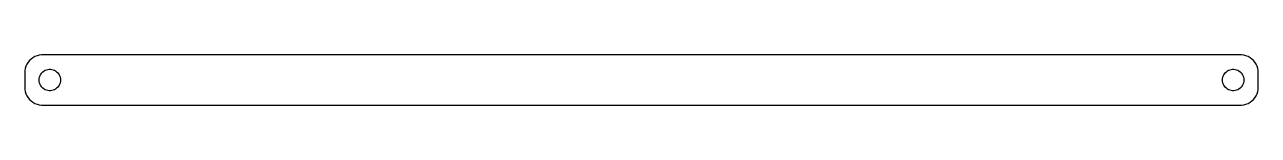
# Model space of a CAD drawing. Header units: metres. Extents: x -172 to 172, y 17 to 31.
import ezdxf

# ---------------------------------------------------------------- set-up
doc = ezdxf.new("R2010")
doc.units = ezdxf.units.M

msp = doc.modelspace()

# ---------------------------------------------------------------- linework, layer by layer
for p, q in [((-167.314, 30.9901), (-167.937, 30.9114)), ((167.314, 30.9901), (-167.314, 30.9901)), ((167.937, 30.9114), (167.314, 30.9901)), ((-171.649, 27.8406), (-171.843, 27.2434)), ((-171.382, 28.4088), (-171.649, 27.8406)), ((-171.045, 28.9389), (-171.382, 28.4088)), ((-170.645, 29.4227), (-171.045, 28.9389)), ((-170.187, 29.8526), (-170.645, 29.4227)), ((-169.679, 30.2216), (-170.187, 29.8526)), ((-169.129, 30.5241), (-169.679, 30.2216)), ((-168.545, 30.7553), (-169.129, 30.5241)), ((-167.937, 30.9114), (-168.545, 30.7553)), ((168.545, 30.7553), (167.937, 30.9114)), ((169.129, 30.5241), (168.545, 30.7553)), ((169.679, 30.2216), (169.129, 30.5241)), ((170.187, 29.8526), (169.679, 30.2216)), ((170.645, 29.4227), (170.187, 29.8526)), ((171.045, 28.9389), (170.645, 29.4227)), ((171.382, 28.4088), (171.045, 28.9389)), ((171.649, 27.8406), (171.382, 28.4088)), ((171.843, 27.2434), (171.649, 27.8406)), ((-171.961, 26.6267), (-172, 26)), ((-172, 26), (-172, 22)), ((-171.843, 27.2434), (-171.961, 26.6267)), ((-168, 24), (-167.976, 24.376)), ((-167.976, 24.376), (-167.906, 24.7461)), ((-167.906, 24.7461), (-167.789, 25.1044)), ((-167.789, 25.1044), (-167.629, 25.4453)), ((-167.629, 25.4453), (-167.427, 25.7634)), ((-167.427, 25.7634), (-167.187, 26.0536)), ((-167.187, 26.0536), (-166.912, 26.3115)), ((-166.912, 26.3115), (-166.607, 26.533)), ((-166.607, 26.533), (-166.277, 26.7145)), ((-166.277, 26.7145), (-165.927, 26.8532)), ((-165.927, 26.8532), (-165.562, 26.9469)), ((-165.562, 26.9469), (-165.188, 26.9941)), ((-165.188, 26.9941), (-164.812, 26.9941)), ((-164.812, 26.9941), (-164.438, 26.9469)), ((-164.438, 26.9469), (-164.073, 26.8532)), ((-164.073, 26.8532), (-163.723, 26.7145)), ((-163.723, 26.7145), (-163.393, 26.533)), ((-163.393, 26.533), (-163.088, 26.3115)), ((-163.088, 26.3115), (-162.813, 26.0536)), ((-162.813, 26.0536), (-162.573, 25.7634)), ((-162.573, 25.7634), (-162.371, 25.4453)), ((-162.371, 25.4453), (-162.211, 25.1044)), ((-162.211, 25.1044), (-162.094, 24.7461)), ((-162.094, 24.7461), (-162.024, 24.376)), ((-162.024, 24.376), (-162, 24)), ((162, 24), (162.024, 24.376)), ((162.024, 24.376), (162.094, 24.7461)), ((162.094, 24.7461), (162.211, 25.1044)), ((162.211, 25.1044), (162.371, 25.4453)), ((162.371, 25.4453), (162.573, 25.7634)), ((162.573, 25.7634), (162.813, 26.0536)), ((162.813, 26.0536), (163.088, 26.3115)), ((163.088, 26.3115), (163.393, 26.533)), ((163.393, 26.533), (163.723, 26.7145)), ((163.723, 26.7145), (164.073, 26.8532)), ((164.073, 26.8532), (164.438, 26.9469)), ((164.438, 26.9469), (164.812, 26.9941)), ((164.812, 26.9941), (165.188, 26.9941)), ((165.188, 26.9941), (165.562, 26.9469)), ((165.562, 26.9469), (165.927, 26.8532)), ((165.927, 26.8532), (166.277, 26.7145)), ((166.277, 26.7145), (166.607, 26.533)), ((166.607, 26.533), (166.912, 26.3115)), ((166.912, 26.3115), (167.187, 26.0536)), ((167.187, 26.0536), (167.427, 25.7634)), ((167.427, 25.7634), (167.629, 25.4453)), ((167.629, 25.4453), (167.789, 25.1044)), ((167.789, 25.1044), (167.906, 24.7461)), ((167.906, 24.7461), (167.976, 24.376)), ((167.976, 24.376), (168, 24)), ((171.961, 26.6267), (171.843, 27.2434)), ((172, 26), (171.961, 26.6267)), ((172, 22), (172, 26)), ((-172, 22), (-171.961, 21.3733)), ((-171.961, 21.3733), (-171.843, 20.7566)), ((-171.843, 20.7566), (-171.649, 20.1594)), ((-167.976, 23.624), (-168, 24)), ((-167.906, 23.2539), (-167.976, 23.624)), ((-167.789, 22.8956), (-167.906, 23.2539)), ((-167.629, 22.5547), (-167.789, 22.8956)), ((-167.427, 22.2366), (-167.629, 22.5547)), ((-167.187, 21.9464), (-167.427, 22.2366)), ((-166.912, 21.6885), (-167.187, 21.9464)), ((-166.607, 21.467), (-166.912, 21.6885)), ((-166.277, 21.2855), (-166.607, 21.467)), ((-165.927, 21.1468), (-166.277, 21.2855)), ((-165.562, 21.0531), (-165.927, 21.1468)), ((-165.188, 21.0059), (-165.562, 21.0531)), ((-164.812, 21.0059), (-165.188, 21.0059)), ((-164.438, 21.0531), (-164.812, 21.0059)), ((-164.073, 21.1468), (-164.438, 21.0531)), ((-163.723, 21.2855), (-164.073, 21.1468)), ((-163.393, 21.467), (-163.723, 21.2855)), ((-163.088, 21.6885), (-163.393, 21.467)), ((-162.813, 21.9464), (-163.088, 21.6885)), ((-162.573, 22.2366), (-162.813, 21.9464)), ((-162.371, 22.5547), (-162.573, 22.2366)), ((-162.211, 22.8956), (-162.371, 22.5547)), ((-162.094, 23.2539), (-162.211, 22.8956)), ((-162.024, 23.624), (-162.094, 23.2539)), ((-162, 24), (-162.024, 23.624)), ((162.024, 23.624), (162, 24)), ((162.094, 23.2539), (162.024, 23.624)), ((162.211, 22.8956), (162.094, 23.2539)), ((162.371, 22.5547), (162.211, 22.8956)), ((162.573, 22.2366), (162.371, 22.5547)), ((162.813, 21.9464), (162.573, 22.2366)), ((163.088, 21.6885), (162.813, 21.9464)), ((163.393, 21.467), (163.088, 21.6885)), ((163.723, 21.2855), (163.393, 21.467)), ((164.073, 21.1468), (163.723, 21.2855)), ((164.438, 21.0531), (164.073, 21.1468)), ((164.812, 21.0059), (164.438, 21.0531)), ((165.188, 21.0059), (164.812, 21.0059)), ((165.562, 21.0531), (165.188, 21.0059)), ((165.927, 21.1468), (165.562, 21.0531)), ((166.277, 21.2855), (165.927, 21.1468)), ((166.607, 21.467), (166.277, 21.2855)), ((166.912, 21.6885), (166.607, 21.467)), ((167.187, 21.9464), (166.912, 21.6885)), ((167.427, 22.2366), (167.187, 21.9464)), ((167.629, 22.5547), (167.427, 22.2366)), ((167.789, 22.8956), (167.629, 22.5547)), ((167.906, 23.2539), (167.789, 22.8956)), ((167.976, 23.624), (167.906, 23.2539)), ((168, 24), (167.976, 23.624)), ((171.649, 20.1594), (171.843, 20.7566)), ((171.843, 20.7566), (171.961, 21.3733)), ((171.961, 21.3733), (172, 22)), ((-171.649, 20.1594), (-171.382, 19.5912)), ((-171.382, 19.5912), (-171.045, 19.0611)), ((-171.045, 19.0611), (-170.645, 18.5773)), ((-170.645, 18.5773), (-170.187, 18.1474)), ((-170.187, 18.1474), (-169.679, 17.7784)), ((-169.679, 17.7784), (-169.129, 17.4759)), ((-169.129, 17.4759), (-168.545, 17.2447)), ((-168.545, 17.2447), (-167.937, 17.0886)), ((167.937, 17.0886), (168.545, 17.2447)), ((168.545, 17.2447), (169.129, 17.4759)), ((169.129, 17.4759), (169.679, 17.7784)), ((169.679, 17.7784), (170.187, 18.1474)), ((170.187, 18.1474), (170.645, 18.5773)), ((170.645, 18.5773), (171.045, 19.0611)), ((171.045, 19.0611), (171.382, 19.5912)), ((171.382, 19.5912), (171.649, 20.1594)), ((-167.937, 17.0886), (-167.314, 17.0099)), ((-167.314, 17.0099), (167.314, 17.0099)), ((167.314, 17.0099), (167.937, 17.0886))]:
    msp.add_line(p, q)

doc.saveas('drawing.dxf')
